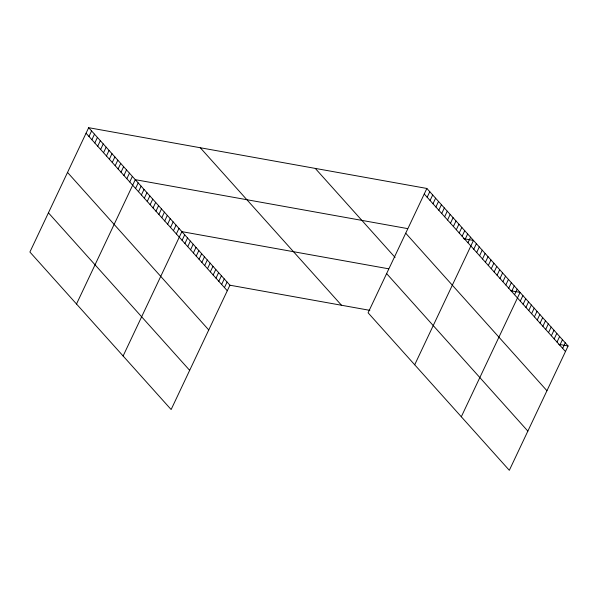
<?xml version="1.0" encoding="UTF-8"?>
<svg xmlns="http://www.w3.org/2000/svg" width="598" height="598" viewBox="0 0 598 598"><rect width="100%" height="100%" fill="white"/><g stroke="black" fill="none" stroke-linecap="round" stroke-linejoin="round"><path stroke-width="0.9" d="M88.676 127.688L29.9 252.027L171.133 409.54L229.909 285.201L88.676 127.688L426.867 188.46L568.1 345.973L509.324 470.312L368.091 312.799L426.867 188.46M88.967 136.479L91.591 130.94M91.883 139.723L94.499 134.184M94.798 142.974L97.414 137.435M97.706 146.226L100.329 140.679M100.621 149.47L103.245 143.931M103.536 152.722L106.152 147.183M106.444 155.966L109.068 150.427M109.359 159.218L111.983 153.679M112.275 162.469L114.891 156.923M115.19 165.713L117.806 160.174M118.098 168.965L120.721 163.426M121.013 172.209L123.629 166.67M123.928 175.461L126.544 169.922M126.836 178.712L129.46 173.166M129.751 181.956L132.367 176.417M76.507 304.008L135.283 179.669L407.53 228.586M135.574 188.452L138.198 182.913M138.489 191.704L141.106 186.165M141.405 194.955L144.021 189.409M144.312 198.2L146.936 192.661M147.228 201.451L149.844 195.912M150.143 204.695L152.759 199.156M153.051 207.947L155.674 202.408M155.966 211.199L158.582 205.652M158.881 214.443L161.497 208.904M161.789 217.694L164.413 212.155M164.704 220.939L167.32 215.4M167.619 224.19L170.236 218.651M170.527 227.442L173.151 221.895M173.442 230.686L176.059 225.147M176.358 233.938L178.974 228.399M123.113 355.989L181.889 231.643L388.483 268.771M182.091 240.336L184.715 234.797M184.917 243.483L187.54 237.944M187.742 246.638L190.358 241.099M190.568 249.785L193.184 244.246M193.393 252.939L196.009 247.393M196.219 256.086L198.835 250.547M199.044 259.24L201.661 253.694M201.862 262.387L204.486 256.848M204.688 265.534L207.312 259.995M207.513 268.689L210.137 263.15M210.339 271.836L212.955 266.297M213.165 274.99L215.781 269.444M215.99 278.137L218.606 272.598M218.816 281.292L221.432 275.745M221.641 284.439L224.257 278.9M224.459 287.586L227.083 282.047M427.166 197.25L429.783 191.704M430.074 200.494L432.698 194.955M432.989 203.746L435.606 198.207M435.905 206.998L438.521 201.451M438.812 210.242L441.436 204.703M441.728 213.493L444.351 207.947M444.643 216.738L447.259 211.199M447.551 219.989L450.174 214.45M450.466 223.241L453.09 217.694M453.381 226.485L455.997 220.946M456.296 229.737L458.913 224.198M459.204 232.981L461.828 227.442M462.119 236.232L464.736 230.693M465.035 239.484L467.651 233.938M467.942 242.728L470.566 237.189M414.698 364.78L473.474 240.441L463.33 238.617M473.773 249.224L476.389 243.685M476.681 252.476L479.304 246.937M479.596 255.727L482.212 250.181M482.511 258.971L485.128 253.432M485.419 262.223L488.043 256.684M488.334 265.467L490.951 259.928M491.25 268.719L493.866 263.18M494.157 271.97L496.781 266.424M497.073 275.215L499.689 269.676M499.988 278.466L502.604 272.927M502.896 281.71L505.519 276.171M505.811 284.962L508.427 279.423M508.726 288.214L511.342 282.667M511.634 291.458L514.258 285.919M514.549 294.709L517.173 289.17M461.305 416.761L520.081 292.415L510.782 290.748M520.29 301.108L522.906 295.569M523.115 304.255L525.732 298.716M525.934 307.409L528.557 301.863M528.759 310.556L531.383 305.017M531.585 313.711L534.208 308.164M534.41 316.858L537.026 311.319M537.236 320.005L539.852 314.466M540.061 323.159L542.678 317.62M542.887 326.306L545.503 320.767M545.712 329.461L548.329 323.922M548.53 332.608L551.154 327.069M551.356 335.762L553.98 330.216M554.182 338.909L556.805 333.37M557.007 342.063L559.623 336.517M559.833 345.21L562.449 339.671M562.658 348.357L565.274 342.818M229.909 285.201L369.841 310.347M558.801 344.299L568.1 345.973M424.251 193.999L565.484 351.512M405.721 233.205L546.946 390.718M315.266 168.404L395.076 257.417M386.629 273.6L527.855 431.106M200.278 147.743L341.51 305.249M86.06 133.227L227.285 290.74M67.529 172.433L208.754 329.947M48.431 212.828L189.663 370.334"/></g></svg>
